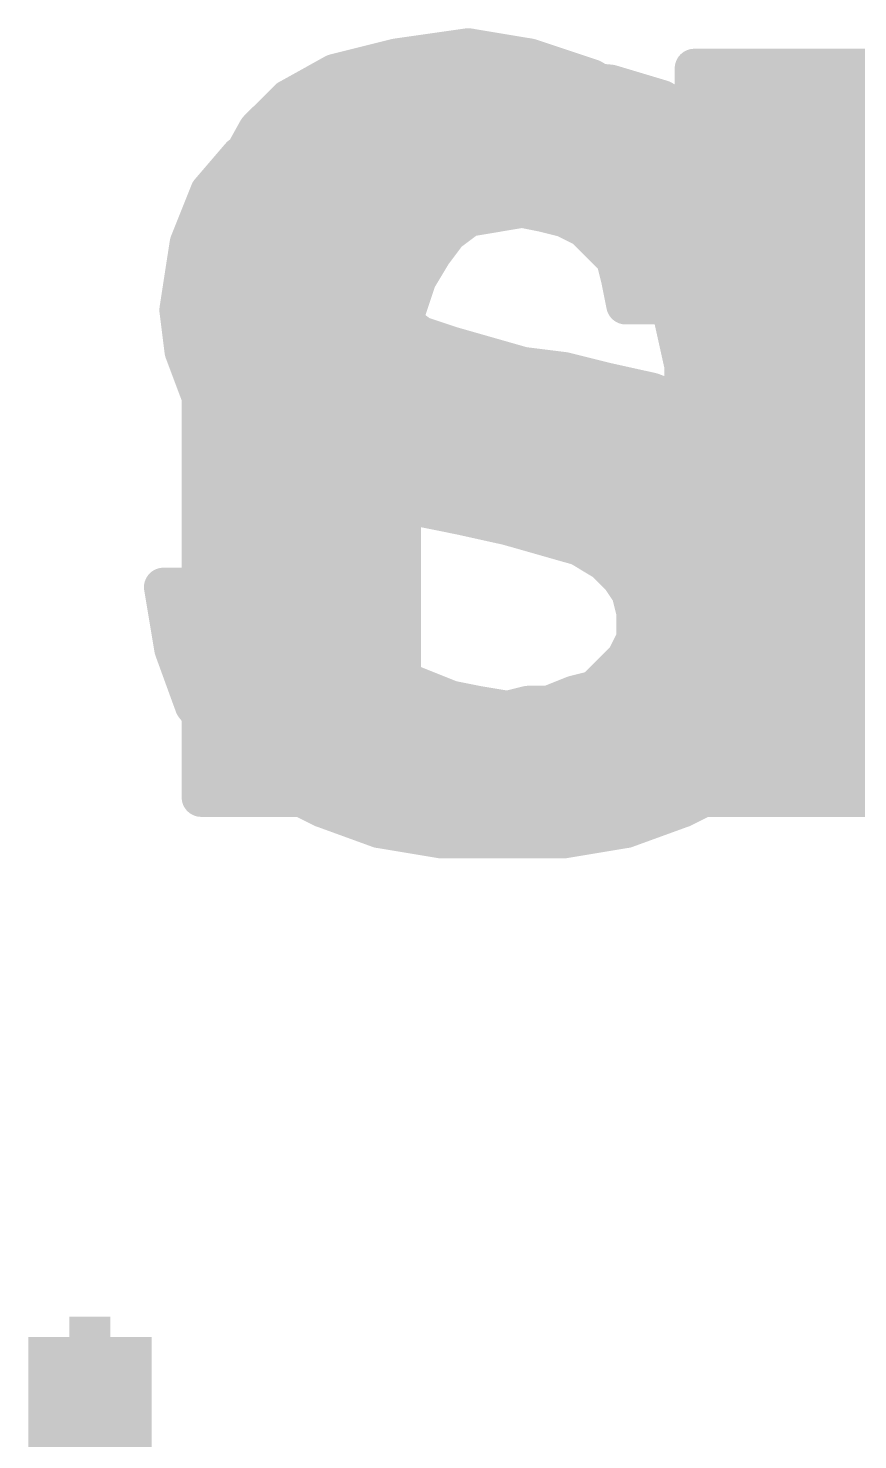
# Model space of a CAD drawing. Extents: x -34 to 73, y -22 to 26.
# Drawn here: x 6.764 to 8.38, y 20.885 to 23.634 of the extents above; entities that cross this region are included whole.
import ezdxf

# ---------------------------------------------------------------- set-up
doc = ezdxf.new("R2010")
doc.units = 0
doc.layers.add('21', color=41, linetype='CONTINUOUS')
doc.layers.add('22', color=40, linetype='CONTINUOUS')

# ---------------------------------------------------------------- blocks, each defined once
blk = doc.blocks.new('RECT')
blk.add_solid([(-0.5, -0.5), (0.5, -0.5), (-0.5, 0.5), (0.5, 0.5)])

msp = doc.modelspace()

# ---------------------------------------------------------------- linework, layer by layer
at = {"layer": '21', "const_width": 0.0762}
for points in [[(7.4478, 23.5255), (7.5578, 23.5355)], [(7.5578, 23.5355), (7.6778, 23.5455)], [(7.6778, 23.5455), (7.8978, 23.5255)], [(7.3478, 23.4955), (7.4478, 23.5255)], [(7.8978, 23.5255), (7.9978, 23.4955)], [(7.2578, 23.4455), (7.3478, 23.4955)], [(7.9978, 23.4955), (8.0878, 23.4455)], [(7.1778, 23.3855), (7.2578, 23.4455)], [(7.3013, 23.4696), (8.0443, 23.4696)], [(8.0878, 23.4455), (8.1678, 23.3855)], [(7.1884, 23.3934), (8.1572, 23.3934)], [(7.1178, 23.3155), (7.1778, 23.3855)], [(8.1678, 23.3855), (8.2378, 23.3055)], [(7.0778, 23.2155), (7.1178, 23.3155)], [(7.1193, 23.3172), (8.2275, 23.3172)], [(7.6278, 23.2855), (7.5978, 23.2755)], [(7.7178, 23.2855), (7.6278, 23.2855)], [(7.7678, 23.2755), (7.7178, 23.2855)], [(8.2378, 23.3055), (8.2778, 23.2055)], [(7.5278, 23.2655), (7.4678, 23.2255)], [(7.5578, 23.2755), (7.5278, 23.2655)], [(7.5978, 23.2755), (7.5578, 23.2755)], [(7.8078, 23.2655), (7.7678, 23.2755)], [(7.8478, 23.2455), (7.8078, 23.2655)], [(7.088, 23.241), (7.4911, 23.241)], [(7.4678, 23.2255), (7.4578, 23.1955)], [(7.9078, 23.1854), (7.8478, 23.2455)], [(7.8523, 23.241), (8.2636, 23.241)], [(7.0578, 23.0855), (7.0778, 23.2155)], [(8.2778, 23.2055), (8.2978, 23.0954)], [(7.4578, 23.1955), (7.4478, 23.1555)], [(7.9178, 23.1455), (7.9078, 23.1854)], [(7.07, 23.1648), (7.4501, 23.1648)], [(7.4478, 23.1555), (7.4578, 23.1055)], [(7.913, 23.1648), (8.2852, 23.1648)], [(7.9278, 23.0954), (7.9178, 23.1455)], [(7.0583, 23.0886), (7.4704, 23.0886)], [(7.4578, 23.1055), (7.4878, 23.0655)], [(8.2978, 23.0954), (7.9278, 23.0954)], [(7.0678, 23.0054), (7.0578, 23.0855)], [(7.4878, 23.0655), (7.5278, 23.0355)], [(7.5278, 23.0355), (7.5878, 23.0155)], [(7.0669, 23.0124), (7.5985, 23.0124)], [(7.0978, 22.9255), (7.0678, 23.0054)], [(7.5878, 23.0155), (7.7278, 22.9755)], [(7.7278, 22.9755), (7.8078, 22.9655)], [(7.8078, 22.9655), (7.8878, 22.9455)], [(7.0938, 22.9362), (7.9294, 22.9362)], [(7.1978, 22.8255), (7.0978, 22.9255)], [(7.8878, 22.9455), (7.9778, 22.9255)], [(7.9778, 22.9255), (8.0578, 22.8955)], [(8.0578, 22.8955), (8.1278, 22.8655)], [(7.1633, 22.86), (8.1373, 22.86)], [(8.1278, 22.8655), (8.1978, 22.8255)], [(7.2678, 22.7855), (7.1978, 22.8255)], [(8.1978, 22.8255), (8.2578, 22.7755)], [(7.3478, 22.7554), (7.2678, 22.7855)], [(7.2722, 22.7838), (8.2478, 22.7838)], [(8.2578, 22.7755), (8.2978, 22.7155)], [(7.4278, 22.7355), (7.3478, 22.7554)], [(7.5078, 22.7055), (7.4278, 22.7355)], [(7.5021, 22.7076), (8.3007, 22.7076)], [(7.6078, 22.6854), (7.5078, 22.7055)], [(8.2978, 22.7155), (8.3278, 22.6355)], [(7.6978, 22.6654), (7.6078, 22.6854)], [(7.8378, 22.6255), (7.6978, 22.6654)], [(7.817, 22.6314), (8.3283, 22.6314)], [(7.8878, 22.5954), (7.8378, 22.6255)], [(8.3278, 22.6355), (8.3378, 22.5455)], [(7.9178, 22.5655), (7.8878, 22.5954)], [(7.9378, 22.5355), (7.9178, 22.5655)], [(7.0478, 22.4255), (7.0278, 22.5455)], [(7.0278, 22.5455), (7.3978, 22.5455)], [(7.3978, 22.5455), (7.4078, 22.4855)], [(7.9246, 22.5552), (8.3367, 22.5552)], [(8.3378, 22.5455), (8.3278, 22.4154)], [(7.9478, 22.4955), (7.9378, 22.5355)], [(7.4078, 22.4855), (7.4278, 22.4455)], [(7.9478, 22.4455), (7.9478, 22.4955)], [(7.0389, 22.479), (7.411, 22.479)], [(7.9478, 22.479), (8.3327, 22.479)], [(7.4278, 22.4455), (7.4478, 22.3955)], [(7.9278, 22.4055), (7.9478, 22.4455)], [(7.0878, 22.3155), (7.0478, 22.4255)], [(7.056, 22.4028), (7.4449, 22.4028)], [(7.8678, 22.3454), (7.9278, 22.4055)], [(7.9252, 22.4028), (8.3215, 22.4028)], [(8.3278, 22.4154), (8.2778, 22.3155)], [(7.4478, 22.3955), (7.4878, 22.3655)], [(7.4878, 22.3655), (7.5878, 22.3255)], [(7.8278, 22.3355), (7.8678, 22.3454)], [(7.0837, 22.3266), (7.5849, 22.3266)], [(7.5878, 22.3255), (7.6378, 22.3155)], [(7.7778, 22.3155), (7.8278, 22.3355)], [(7.8057, 22.3266), (8.2834, 22.3266)], [(7.1578, 22.2255), (7.0878, 22.3155)], [(7.6378, 22.3155), (7.6978, 22.3055)], [(7.6978, 22.3055), (7.7378, 22.3155)], [(7.7378, 22.3155), (7.7778, 22.3155)], [(8.2778, 22.3155), (8.2178, 22.2255)], [(7.1384, 22.2504), (8.2344, 22.2504)], [(7.2378, 22.1654), (7.1578, 22.2255)], [(8.2178, 22.2255), (8.1378, 22.1654)], [(7.2261, 22.1742), (8.1495, 22.1742)], [(7.3378, 22.1155), (7.2378, 22.1654)], [(8.1378, 22.1654), (8.0378, 22.1155)], [(7.4478, 22.0755), (7.3378, 22.1155)], [(7.3858, 22.098), (7.9898, 22.098)], [(8.0378, 22.1155), (7.9278, 22.0755)], [(7.5678, 22.0555), (7.4478, 22.0755)], [(7.9278, 22.0755), (7.8078, 22.0555)], [(7.8078, 22.0555), (7.5678, 22.0555)]]:
    msp.add_lwpolyline(points, dxfattribs=at)
at = {"layer": '21', "const_width": 0.0381}
for points in [[(7.5562, 23.5544, 1), (7.5594, 23.5165)], [(7.5595, 23.5165, 1), (7.5561, 23.5544)], [(7.6795, 23.5644, 1), (7.6761, 23.5265)], [(7.6794, 23.5265, 1), (7.6762, 23.5644)], [(7.4461, 23.5444, 1), (7.4495, 23.5065)], [(7.4533, 23.5072, 1), (7.4423, 23.5437)], [(7.9033, 23.5437, 1), (7.8923, 23.5072)], [(7.8961, 23.5065, 1), (7.8995, 23.5444)], [(7.3423, 23.5137, 1), (7.3533, 23.4772)], [(7.3571, 23.4788, 1), (7.3385, 23.5121)], [(8.0071, 23.5121, 1), (7.9885, 23.4788)], [(7.9923, 23.4772, 1), (8.0033, 23.5137)], [(7.2692, 23.4302, 1), (7.2464, 23.4607)], [(7.3013, 23.4886, 1), (7.3013, 23.4505)], [(8.0443, 23.4505, 1), (8.0443, 23.4886)], [(8.0992, 23.4607, 1), (8.0764, 23.4302)], [(7.2485, 23.4621, 1), (7.2671, 23.4288)], [(8.0785, 23.4288, 1), (8.0971, 23.4621)], [(7.1884, 23.4124, 1), (7.1884, 23.3743)], [(8.1572, 23.3743, 1), (8.1572, 23.4124)], [(7.1664, 23.4007, 1), (7.1892, 23.3702)], [(7.1923, 23.3731, 1), (7.1633, 23.3978)], [(8.1821, 23.398, 1), (8.1535, 23.3729)], [(8.1564, 23.3702, 1), (8.1792, 23.4007)], [(7.1033, 23.3278, 1), (7.1323, 23.3031)], [(7.1355, 23.3084, 1), (7.1001, 23.3225)], [(7.1193, 23.3362, 1), (7.1193, 23.2981)], [(8.2275, 23.2981, 1), (8.2275, 23.3362)], [(7.6278, 23.3045, 1), (7.6278, 23.2664)], [(7.6338, 23.2674, 1), (7.6218, 23.3035)], [(7.7215, 23.3041, 1), (7.7141, 23.2668)], [(7.7178, 23.2664, 1), (7.7178, 23.3045)], [(8.2555, 23.3125, 1), (8.2201, 23.2984)], [(8.2235, 23.2929, 1), (8.2521, 23.318)], [(7.5218, 23.2835, 1), (7.5338, 23.2474)], [(7.5384, 23.2496, 1), (7.5172, 23.2813)], [(7.5578, 23.2945, 1), (7.5578, 23.2564)], [(7.5638, 23.2574, 1), (7.5518, 23.2935)], [(7.5918, 23.2935, 1), (7.6038, 23.2574)], [(7.5978, 23.2564, 1), (7.5978, 23.2945)], [(7.7724, 23.2939, 1), (7.7632, 23.257)], [(7.7641, 23.2568, 1), (7.7715, 23.2941)], [(7.8163, 23.2825, 1), (7.7993, 23.2484)], [(7.8032, 23.247, 1), (7.8124, 23.2839)], [(7.088, 23.26, 1), (7.088, 23.2219)], [(7.4859, 23.2194, 1), (7.4497, 23.2315)], [(7.4911, 23.2219, 1), (7.4911, 23.26)], [(7.8613, 23.2589, 1), (7.8343, 23.232)], [(7.8523, 23.26, 1), (7.8523, 23.2219)], [(7.8393, 23.2284, 1), (7.8563, 23.2625)], [(8.2636, 23.2219, 1), (8.2636, 23.26)], [(7.0601, 23.2225, 1), (7.0955, 23.2084)], [(7.0966, 23.2126, 1), (7.059, 23.2183)], [(7.4572, 23.2413, 1), (7.4784, 23.2096)], [(8.2965, 23.2089, 1), (8.2591, 23.202)], [(7.4397, 23.2015, 1), (7.4759, 23.1894)], [(7.4763, 23.1908, 1), (7.4393, 23.2001)], [(7.9263, 23.1901, 1), (7.8893, 23.1808)], [(7.8943, 23.172, 1), (7.9213, 23.1989)], [(8.2601, 23.1984, 1), (8.2955, 23.2125)], [(7.07, 23.1838, 1), (7.07, 23.1457)], [(7.4665, 23.1592, 1), (7.4291, 23.1517)], [(7.4293, 23.1601, 1), (7.4663, 23.1508)], [(7.4501, 23.1457, 1), (7.4501, 23.1838)], [(7.913, 23.1838, 1), (7.913, 23.1457)], [(7.9365, 23.1492, 1), (7.8991, 23.1417)], [(8.2852, 23.1457, 1), (8.2852, 23.1838)], [(7.8993, 23.1408, 1), (7.9363, 23.1501)], [(7.0583, 23.1076, 1), (7.0583, 23.0695)], [(7.473, 23.1169, 1), (7.4426, 23.094)], [(7.4391, 23.1017, 1), (7.4765, 23.1092)], [(7.4704, 23.0695, 1), (7.4704, 23.1076)], [(7.9278, 23.1145, 1), (7.9278, 23.0764)], [(8.2978, 23.0764, 1), (8.2978, 23.1145)], [(7.0767, 23.0878, 1), (7.0389, 23.0831)], [(7.039, 23.0883, 1), (7.0766, 23.0826)], [(7.4992, 23.0807, 1), (7.4764, 23.0502)], [(7.9091, 23.0917, 1), (7.9465, 23.0992)], [(8.2791, 23.092, 1), (8.3165, 23.0989)], [(7.4726, 23.054, 1), (7.503, 23.0769)], [(7.5338, 23.0535, 1), (7.5218, 23.0174)], [(7.5164, 23.0202, 1), (7.5392, 23.0507)], [(7.0669, 23.0314, 1), (7.0669, 22.9933)], [(7.0856, 23.0121, 1), (7.05, 22.9988)], [(7.593, 23.0338, 1), (7.5826, 22.9971)], [(7.5818, 22.9974, 1), (7.5938, 23.0335)], [(7.5985, 22.9933, 1), (7.5985, 23.0314)], [(7.0489, 23.0031, 1), (7.0867, 23.0078)], [(7.7302, 22.9944, 1), (7.7254, 22.9565)], [(7.7226, 22.9571, 1), (7.733, 22.9938)], [(7.8124, 22.9839, 1), (7.8032, 22.947)], [(7.8054, 22.9465, 1), (7.8102, 22.9844)], [(7.0938, 22.9552, 1), (7.0938, 22.9171)], [(7.1113, 22.9389, 1), (7.0843, 22.912)], [(7.8919, 22.964, 1), (7.8837, 22.9269)], [(7.8832, 22.927, 1), (7.8924, 22.9639)], [(7.9294, 22.9171, 1), (7.9294, 22.9552)], [(7.9845, 22.9433, 1), (7.9711, 22.9076)], [(7.9737, 22.9069, 1), (7.9819, 22.944)], [(7.08, 22.9188, 1), (7.1156, 22.9321)], [(8.0653, 22.913, 1), (8.0503, 22.8779)], [(8.0511, 22.8776, 1), (8.0645, 22.9133)], [(7.1633, 22.879, 1), (7.1633, 22.8409)], [(8.1373, 22.882, 1), (8.1183, 22.8489)], [(8.1203, 22.8479, 1), (8.1353, 22.883)], [(8.1373, 22.8409, 1), (8.1373, 22.879)], [(7.2073, 22.842, 1), (7.1883, 22.8089)], [(7.1843, 22.812, 1), (7.2113, 22.8389)], [(8.21, 22.8401, 1), (8.1856, 22.8108)], [(8.1883, 22.8089, 1), (8.2073, 22.842)], [(7.2745, 22.8033, 1), (7.2611, 22.7676)], [(7.2722, 22.8028, 1), (7.2722, 22.7647)], [(8.2478, 22.7647, 1), (8.2478, 22.8028)], [(7.2583, 22.7689, 1), (7.2773, 22.802)], [(8.2737, 22.786, 1), (8.2419, 22.7649)], [(8.2456, 22.7608, 1), (8.27, 22.7901)], [(7.3524, 22.7739, 1), (7.3432, 22.737)], [(7.3411, 22.7376, 1), (7.3545, 22.7733)], [(7.4345, 22.7533, 1), (7.4211, 22.7176)], [(7.4232, 22.717, 1), (7.4324, 22.7539)], [(7.5021, 22.7266, 1), (7.5021, 22.6885)], [(7.5115, 22.7241, 1), (7.5041, 22.6868)], [(7.5011, 22.6876, 1), (7.5145, 22.7233)], [(8.3156, 22.7221, 1), (8.28, 22.7088)], [(8.2819, 22.7049, 1), (8.3137, 22.726)], [(8.3007, 22.6885, 1), (8.3007, 22.7266)], [(7.6119, 22.704, 1), (7.6037, 22.6669)], [(7.6041, 22.6668, 1), (7.6115, 22.7041)], [(7.703, 22.6838, 1), (7.6926, 22.6471)], [(7.6937, 22.6469, 1), (7.7019, 22.684)], [(7.817, 22.6505, 1), (7.817, 22.6124)], [(7.8476, 22.6418, 1), (7.828, 22.6091)], [(7.8326, 22.6071, 1), (7.843, 22.6438)], [(8.3467, 22.6376, 1), (8.3089, 22.6333)], [(8.31, 22.6288, 1), (8.3456, 22.6421)], [(8.3283, 22.6124, 1), (8.3283, 22.6505)], [(7.9013, 22.6089, 1), (7.8743, 22.582)], [(7.878, 22.5791, 1), (7.8976, 22.6118)], [(7.9337, 22.576, 1), (7.9019, 22.5549)], [(7.0466, 22.5486, 1), (7.009, 22.5423)], [(7.0278, 22.5645, 1), (7.0278, 22.5264)], [(7.4166, 22.5486, 1), (7.379, 22.5423)], [(7.3978, 22.5264, 1), (7.3978, 22.5645)], [(7.9043, 22.552, 1), (7.9313, 22.5789)], [(7.9246, 22.5743, 1), (7.9246, 22.5362)], [(8.3568, 22.544, 1), (8.3188, 22.5469)], [(8.3367, 22.5362, 1), (8.3367, 22.5743)], [(7.9563, 22.5401, 1), (7.9193, 22.5308)], [(7.9219, 22.5249, 1), (7.9537, 22.546)], [(8.3189, 22.5433, 1), (8.3567, 22.5476)], [(7.4248, 22.494, 1), (7.3908, 22.4769)], [(7.9668, 22.4955, 1), (7.9287, 22.4955)], [(7.0389, 22.4981, 1), (7.0389, 22.46)], [(7.389, 22.4823, 1), (7.4266, 22.4886)], [(7.411, 22.46, 1), (7.411, 22.4981)], [(7.9478, 22.4981, 1), (7.9478, 22.46)], [(7.9293, 22.4908, 1), (7.9663, 22.5001)], [(8.3327, 22.46, 1), (8.3327, 22.4981)], [(7.4455, 22.4525, 1), (7.4101, 22.4384)], [(7.4108, 22.4369, 1), (7.4448, 22.454)], [(7.9287, 22.4455, 1), (7.9668, 22.4455)], [(7.9648, 22.4369, 1), (7.9308, 22.454)], [(7.0657, 22.432, 1), (7.0299, 22.4189)], [(7.029, 22.4223, 1), (7.0666, 22.4286)], [(7.056, 22.4219, 1), (7.056, 22.3838)], [(7.4449, 22.3838, 1), (7.4449, 22.4219)], [(7.9252, 22.4219, 1), (7.9252, 22.3838)], [(7.9413, 22.392, 1), (7.9143, 22.4189)], [(8.3448, 22.4069, 1), (8.3108, 22.424)], [(8.3215, 22.3838, 1), (8.3215, 22.4219)], [(7.4592, 22.4107, 1), (7.4364, 22.3802)], [(7.4301, 22.3884, 1), (7.4655, 22.4025)], [(7.9108, 22.414, 1), (7.9448, 22.3969)], [(8.3088, 22.4169, 1), (8.3468, 22.414)], [(7.4949, 22.3831, 1), (7.4807, 22.3478)], [(7.4764, 22.3502, 1), (7.4992, 22.3807)], [(7.8724, 22.327, 1), (7.8632, 22.3639)], [(7.0837, 22.3457, 1), (7.0837, 22.3076)], [(7.5915, 22.3441, 1), (7.5841, 22.3068)], [(7.5807, 22.3078, 1), (7.5949, 22.3431)], [(7.5849, 22.3076, 1), (7.5849, 22.3457)], [(7.8057, 22.3457, 1), (7.8057, 22.3076)], [(7.8232, 22.3539, 1), (7.8324, 22.317)], [(7.8349, 22.3178, 1), (7.8207, 22.3531)], [(7.8543, 22.3589, 1), (7.8813, 22.332)], [(8.2834, 22.3076, 1), (8.2834, 22.3457)], [(7.1028, 22.3271, 1), (7.0728, 22.3038)], [(7.0699, 22.3089, 1), (7.1057, 22.322)], [(7.6409, 22.3342, 1), (7.6347, 22.2967)], [(7.6341, 22.2968, 1), (7.6415, 22.3341)], [(7.6932, 22.3239, 1), (7.7024, 22.287)], [(7.6947, 22.2867, 1), (7.7009, 22.3242)], [(7.7378, 22.3345, 1), (7.7378, 22.2964)], [(7.7424, 22.297, 1), (7.7332, 22.3339)], [(7.7707, 22.3331, 1), (7.7849, 22.2978)], [(7.7778, 22.2964, 1), (7.7778, 22.3345)], [(8.2608, 22.324, 1), (8.2948, 22.3069)], [(8.2937, 22.3049, 1), (8.2619, 22.326)], [(7.1384, 22.2695, 1), (7.1384, 22.2314)], [(8.2344, 22.2314, 1), (8.2344, 22.2695)], [(7.1692, 22.2407, 1), (7.1464, 22.2102)], [(7.1428, 22.2138, 1), (7.1728, 22.2371)], [(8.2019, 22.236, 1), (8.2337, 22.2149)], [(8.2292, 22.2102, 1), (8.2064, 22.2407)], [(7.2261, 22.1933, 1), (7.2261, 22.1552)], [(7.2463, 22.1825, 1), (7.2293, 22.1484)], [(7.2264, 22.1502, 1), (7.2492, 22.1807)], [(8.1264, 22.1807, 1), (8.1492, 22.1502)], [(8.1463, 22.1484, 1), (8.1293, 22.1825)], [(8.1495, 22.1552, 1), (8.1495, 22.1933)], [(7.3443, 22.1334, 1), (7.3313, 22.0975)], [(7.3293, 22.0984, 1), (7.3463, 22.1325)], [(7.3858, 22.1171, 1), (7.3858, 22.079)], [(7.9898, 22.079, 1), (7.9898, 22.1171)], [(8.0293, 22.1325, 1), (8.0463, 22.0984)], [(8.0443, 22.0975, 1), (8.0313, 22.1334)], [(7.4509, 22.0942, 1), (7.4447, 22.0567)], [(7.4413, 22.0575, 1), (7.4543, 22.0934)], [(7.9213, 22.0934, 1), (7.9343, 22.0575)], [(7.9309, 22.0567, 1), (7.9247, 22.0942)], [(7.5678, 22.0745, 1), (7.5678, 22.0364)], [(7.5647, 22.0367, 1), (7.5709, 22.0742)], [(7.8047, 22.0742, 1), (7.8109, 22.0367)], [(7.8078, 22.0364, 1), (7.8078, 22.0745)]]:
    msp.add_lwpolyline(points, format="xyb", dxfattribs=at)
at = {"layer": '22', "const_width": 0.0762}
for points in [[(7.6212, 23.5963), (7.4812, 23.5763)], [(7.6812, 23.5862), (7.6212, 23.5963)], [(7.7412, 23.5763), (7.6812, 23.5862)], [(7.4812, 23.5763), (7.3612, 23.5463)], [(7.8012, 23.5563), (7.7412, 23.5763)], [(7.8612, 23.5363), (7.8012, 23.5563)], [(8.4212, 23.5563), (8.0612, 23.5563)], [(8.0612, 23.5563), (8.0612, 23.3563)], [(7.3612, 23.5463), (7.2712, 23.4962)], [(7.3604, 23.5458), (7.8326, 23.5458)], [(7.9112, 23.5063), (7.8612, 23.5363)], [(8.0612, 23.5458), (8.4218, 23.5458)], [(7.9712, 23.4663), (7.9112, 23.5063)], [(7.2712, 23.4962), (7.2112, 23.4363)], [(7.2446, 23.4696), (7.9662, 23.4696)], [(8.0112, 23.4163), (7.9712, 23.4663)], [(8.0612, 23.4696), (8.426, 23.4696)], [(7.2112, 23.4363), (7.1612, 23.3463)], [(8.0512, 23.3563), (8.0112, 23.4163)], [(7.1874, 23.3934), (8.0264, 23.3934)], [(8.0612, 23.3934), (8.4303, 23.3934)], [(7.1612, 23.3463), (7.1212, 23.2462)], [(8.0612, 23.3563), (8.0512, 23.3563)], [(7.1496, 23.3172), (8.4312, 23.3172)], [(7.6812, 23.2763), (7.7412, 23.2863)], [(7.7412, 23.2863), (7.8112, 23.2763)], [(7.5812, 23.2363), (7.6212, 23.2662)], [(7.6212, 23.2662), (7.6812, 23.2763)], [(7.8112, 23.2763), (7.8812, 23.2662)], [(7.8812, 23.2662), (7.9312, 23.2363)], [(7.1212, 23.2462), (7.1112, 23.1363)], [(7.1207, 23.241), (7.5875, 23.241)], [(7.5512, 23.1963), (7.5812, 23.2363)], [(7.9233, 23.241), (8.4312, 23.241)], [(7.9312, 23.2363), (7.9712, 23.1863)], [(7.5212, 23.1463), (7.5512, 23.1963)], [(7.9712, 23.1863), (8.0012, 23.1363)], [(7.1138, 23.1648), (7.5323, 23.1648)], [(7.5012, 23.0862), (7.5212, 23.1463)], [(7.9841, 23.1648), (8.4312, 23.1648)], [(7.1112, 23.1363), (7.1012, 23.0063)], [(8.0012, 23.1363), (8.0212, 23.0663)], [(7.1075, 23.0886), (7.502, 23.0886)], [(7.4912, 23.0162), (7.5012, 23.0862)], [(8.0148, 23.0886), (8.4312, 23.0886)], [(8.0212, 23.0663), (8.0412, 22.9763)], [(7.1012, 23.0063), (7.1012, 22.1363)], [(7.1017, 23.0124), (7.4912, 23.0124)], [(7.4912, 22.1363), (7.4912, 23.0162)], [(8.0332, 23.0124), (8.4312, 23.0124)], [(8.0412, 22.9763), (8.0412, 22.1363)], [(7.1012, 22.9362), (7.4912, 22.9362)], [(8.0412, 22.9362), (8.4312, 22.9362)], [(7.1012, 22.86), (7.4912, 22.86)], [(8.0412, 22.86), (8.4312, 22.86)], [(7.1012, 22.7838), (7.4912, 22.7838)], [(8.0412, 22.7838), (8.4312, 22.7838)], [(7.1012, 22.7076), (7.4912, 22.7076)], [(8.0412, 22.7076), (8.4312, 22.7076)], [(7.1012, 22.6314), (7.4912, 22.6314)], [(8.0412, 22.6314), (8.4312, 22.6314)], [(7.1012, 22.5552), (7.4912, 22.5552)], [(8.0412, 22.5552), (8.4312, 22.5552)], [(7.1012, 22.479), (7.4912, 22.479)], [(8.0412, 22.479), (8.4312, 22.479)], [(7.1012, 22.4028), (7.4912, 22.4028)], [(8.0412, 22.4028), (8.4312, 22.4028)], [(7.1012, 22.3266), (7.4912, 22.3266)], [(8.0412, 22.3266), (8.4312, 22.3266)], [(7.1012, 22.2504), (7.4912, 22.2504)], [(8.0412, 22.2504), (8.4312, 22.2504)], [(7.1012, 22.1742), (7.4912, 22.1742)], [(8.0412, 22.1742), (8.4312, 22.1742)], [(7.1012, 22.1363), (7.4912, 22.1363)], [(8.0412, 22.1363), (8.4312, 22.1363)]]:
    msp.add_lwpolyline(points, dxfattribs=at)
at = {"layer": '22', "const_width": 0.0381}
for points in [[(7.6243, 23.615, 1), (7.6181, 23.5775)], [(7.6239, 23.5774, 1), (7.6185, 23.6151)], [(7.6843, 23.605, 1), (7.6781, 23.5675)], [(7.6781, 23.5675, 1), (7.6843, 23.605)], [(7.4785, 23.5951, 1), (7.4839, 23.5574)], [(7.4858, 23.5578, 1), (7.4766, 23.5947)], [(7.7472, 23.5943, 1), (7.7352, 23.5582)], [(7.7381, 23.5575, 1), (7.7443, 23.595)], [(7.8072, 23.5743, 1), (7.7952, 23.5382)], [(7.7952, 23.5382, 1), (7.8072, 23.5743)], [(8.0803, 23.5563, 1), (8.0422, 23.5563)], [(8.0612, 23.5753, 1), (8.0612, 23.5372)], [(7.3604, 23.5648, 1), (7.3604, 23.5267)], [(7.3566, 23.5647, 1), (7.3658, 23.5278)], [(7.3705, 23.5296, 1), (7.3519, 23.5629)], [(7.8326, 23.5267, 1), (7.8326, 23.5648)], [(7.871, 23.5526, 1), (7.8514, 23.5199)], [(7.8552, 23.5182, 1), (7.8672, 23.5543)], [(8.0612, 23.5648, 1), (8.0612, 23.5267)], [(7.9218, 23.5221, 1), (7.9006, 23.4904)], [(7.9014, 23.4899, 1), (7.921, 23.5226)], [(7.2619, 23.5129, 1), (7.2805, 23.4796)], [(7.2847, 23.4828, 1), (7.2577, 23.5097)], [(7.2446, 23.4886, 1), (7.2446, 23.4505)], [(7.9861, 23.4782, 1), (7.9563, 23.4543)], [(7.9606, 23.4504, 1), (7.9818, 23.4821)], [(7.9662, 23.4505, 1), (7.9662, 23.4886)], [(8.0612, 23.4886, 1), (8.0612, 23.4505)], [(7.1977, 23.4497, 1), (7.2247, 23.4228)], [(7.2279, 23.427, 1), (7.1945, 23.4455)], [(8.0271, 23.4268, 1), (7.9953, 23.4057)], [(7.1874, 23.4124, 1), (7.1874, 23.3743)], [(7.9963, 23.4043, 1), (8.0261, 23.4282)], [(8.0264, 23.3743, 1), (8.0264, 23.4124)], [(8.0612, 23.4124, 1), (8.0612, 23.3743)], [(7.1445, 23.3555, 1), (7.1779, 23.337)], [(7.1789, 23.3392, 1), (7.1435, 23.3533)], [(8.0512, 23.3753, 1), (8.0512, 23.3372)], [(8.0353, 23.3457, 1), (8.0671, 23.3668)], [(8.0422, 23.3563, 1), (8.0803, 23.3563)], [(8.0612, 23.3372, 1), (8.0612, 23.3753)], [(7.1496, 23.3362, 1), (7.1496, 23.2981)], [(7.7439, 23.3051, 1), (7.7385, 23.2674)], [(7.7443, 23.2675, 1), (7.7381, 23.305)], [(7.6181, 23.285, 1), (7.6243, 23.2475)], [(7.6326, 23.251, 1), (7.6098, 23.2815)], [(7.6781, 23.295, 1), (7.6843, 23.2575)], [(7.6843, 23.2575, 1), (7.6781, 23.295)], [(7.8139, 23.2951, 1), (7.8085, 23.2574)], [(7.8085, 23.2574, 1), (7.8139, 23.2951)], [(7.891, 23.2826, 1), (7.8714, 23.2499)], [(7.8785, 23.2474, 1), (7.8839, 23.2851)], [(7.1207, 23.26, 1), (7.1207, 23.2219)], [(7.1402, 23.2445, 1), (7.1022, 23.248)], [(7.1035, 23.2533, 1), (7.1389, 23.2392)], [(7.5698, 23.2515, 1), (7.5926, 23.221)], [(7.5964, 23.2248, 1), (7.566, 23.2477)], [(7.5875, 23.2219, 1), (7.5875, 23.26)], [(7.9233, 23.26, 1), (7.9233, 23.2219)], [(7.9461, 23.2482, 1), (7.9163, 23.2243)], [(7.9214, 23.2199, 1), (7.941, 23.2526)], [(7.5675, 23.1864, 1), (7.5349, 23.2061)], [(7.536, 23.2077, 1), (7.5664, 23.1848)], [(7.9875, 23.1961, 1), (7.9549, 23.1764)], [(7.9563, 23.1743, 1), (7.9861, 23.1982)], [(7.1138, 23.1838, 1), (7.1138, 23.1457)], [(7.5393, 23.1402, 1), (7.5031, 23.1523)], [(7.5323, 23.1457, 1), (7.5323, 23.1838)], [(7.9841, 23.1838, 1), (7.9841, 23.1457)], [(7.0922, 23.138, 1), (7.1302, 23.1345)], [(7.1302, 23.1348, 1), (7.0922, 23.1377)], [(7.5049, 23.1561, 1), (7.5375, 23.1364)], [(8.0195, 23.1415, 1), (7.9829, 23.131)], [(7.9849, 23.1264, 1), (8.0175, 23.1461)], [(7.1075, 23.1076, 1), (7.1075, 23.0695)], [(7.5201, 23.0836, 1), (7.4823, 23.0889)], [(7.502, 23.0695, 1), (7.502, 23.1076)], [(8.0148, 23.1076, 1), (8.0148, 23.0695)], [(7.4831, 23.0923, 1), (7.5193, 23.0802)], [(8.0398, 23.0704, 1), (8.0026, 23.0621)], [(8.0029, 23.061, 1), (8.0395, 23.0715)], [(7.1203, 23.0063, 1), (7.0822, 23.0063)], [(7.1017, 23.0314, 1), (7.1017, 22.9933)], [(7.5103, 23.0162, 1), (7.4722, 23.0162)], [(7.4912, 22.9933, 1), (7.4912, 23.0314)], [(8.0332, 23.0314, 1), (8.0332, 22.9933)], [(7.0822, 23.0077, 1), (7.1202, 23.0048)], [(7.4723, 23.0189, 1), (7.5101, 23.0136)], [(8.0602, 22.9763, 1), (8.0221, 22.9763)], [(8.0226, 22.9721, 1), (8.0598, 22.9804)], [(7.1012, 22.9552, 1), (7.1012, 22.9171)], [(7.4912, 22.9171, 1), (7.4912, 22.9552)], [(8.0412, 22.9552, 1), (8.0412, 22.9171)], [(7.1012, 22.879, 1), (7.1012, 22.8409)], [(7.4912, 22.8409, 1), (7.4912, 22.879)], [(8.0412, 22.879, 1), (8.0412, 22.8409)], [(7.1012, 22.8028, 1), (7.1012, 22.7647)], [(7.4912, 22.7647, 1), (7.4912, 22.8028)], [(8.0412, 22.8028, 1), (8.0412, 22.7647)], [(7.1012, 22.7266, 1), (7.1012, 22.6885)], [(7.4912, 22.6885, 1), (7.4912, 22.7266)], [(8.0412, 22.7266, 1), (8.0412, 22.6885)], [(7.1012, 22.6505, 1), (7.1012, 22.6124)], [(7.4912, 22.6124, 1), (7.4912, 22.6505)], [(8.0412, 22.6505, 1), (8.0412, 22.6124)], [(7.1012, 22.5743, 1), (7.1012, 22.5362)], [(7.4912, 22.5362, 1), (7.4912, 22.5743)], [(8.0412, 22.5743, 1), (8.0412, 22.5362)], [(7.1012, 22.4981, 1), (7.1012, 22.46)], [(7.4912, 22.46, 1), (7.4912, 22.4981)], [(8.0412, 22.4981, 1), (8.0412, 22.46)], [(7.1012, 22.4219, 1), (7.1012, 22.3838)], [(7.4912, 22.3838, 1), (7.4912, 22.4219)], [(8.0412, 22.4219, 1), (8.0412, 22.3838)], [(7.1012, 22.3457, 1), (7.1012, 22.3076)], [(7.4912, 22.3076, 1), (7.4912, 22.3457)], [(8.0412, 22.3457, 1), (8.0412, 22.3076)], [(7.1012, 22.2695, 1), (7.1012, 22.2314)], [(7.4912, 22.2314, 1), (7.4912, 22.2695)], [(8.0412, 22.2695, 1), (8.0412, 22.2314)], [(7.1012, 22.1933, 1), (7.1012, 22.1552)], [(7.4912, 22.1552, 1), (7.4912, 22.1933)], [(8.0412, 22.1933, 1), (8.0412, 22.1552)], [(7.1012, 22.1553, 1), (7.1012, 22.1172)], [(7.4912, 22.1172, 1), (7.4912, 22.1553)], [(8.0412, 22.1553, 1), (8.0412, 22.1172)], [(7.0822, 22.1363, 1), (7.1203, 22.1363)], [(7.4722, 22.1363, 1), (7.5103, 22.1363)], [(8.0221, 22.1363, 1), (8.0602, 22.1363)]]:
    msp.add_lwpolyline(points, format="xyb", dxfattribs=at)

# ---------------------------------------------------------------- block references
at = {"layer": '21', "yscale": 0.04}
for p, xscale in [((6.8844, 21.1048), 0.08), ((6.8844, 21.0648), 0.24), ((6.8844, 21.0248), 0.24), ((6.8844, 20.9848), 0.24), ((6.8844, 20.9448), 0.24), ((6.8844, 20.9048), 0.24), ((6.8844, 20.8648), 0.24)]:
    msp.add_blockref('RECT', p, dxfattribs=dict(at, xscale=xscale))

doc.saveas('drawing.dxf')
